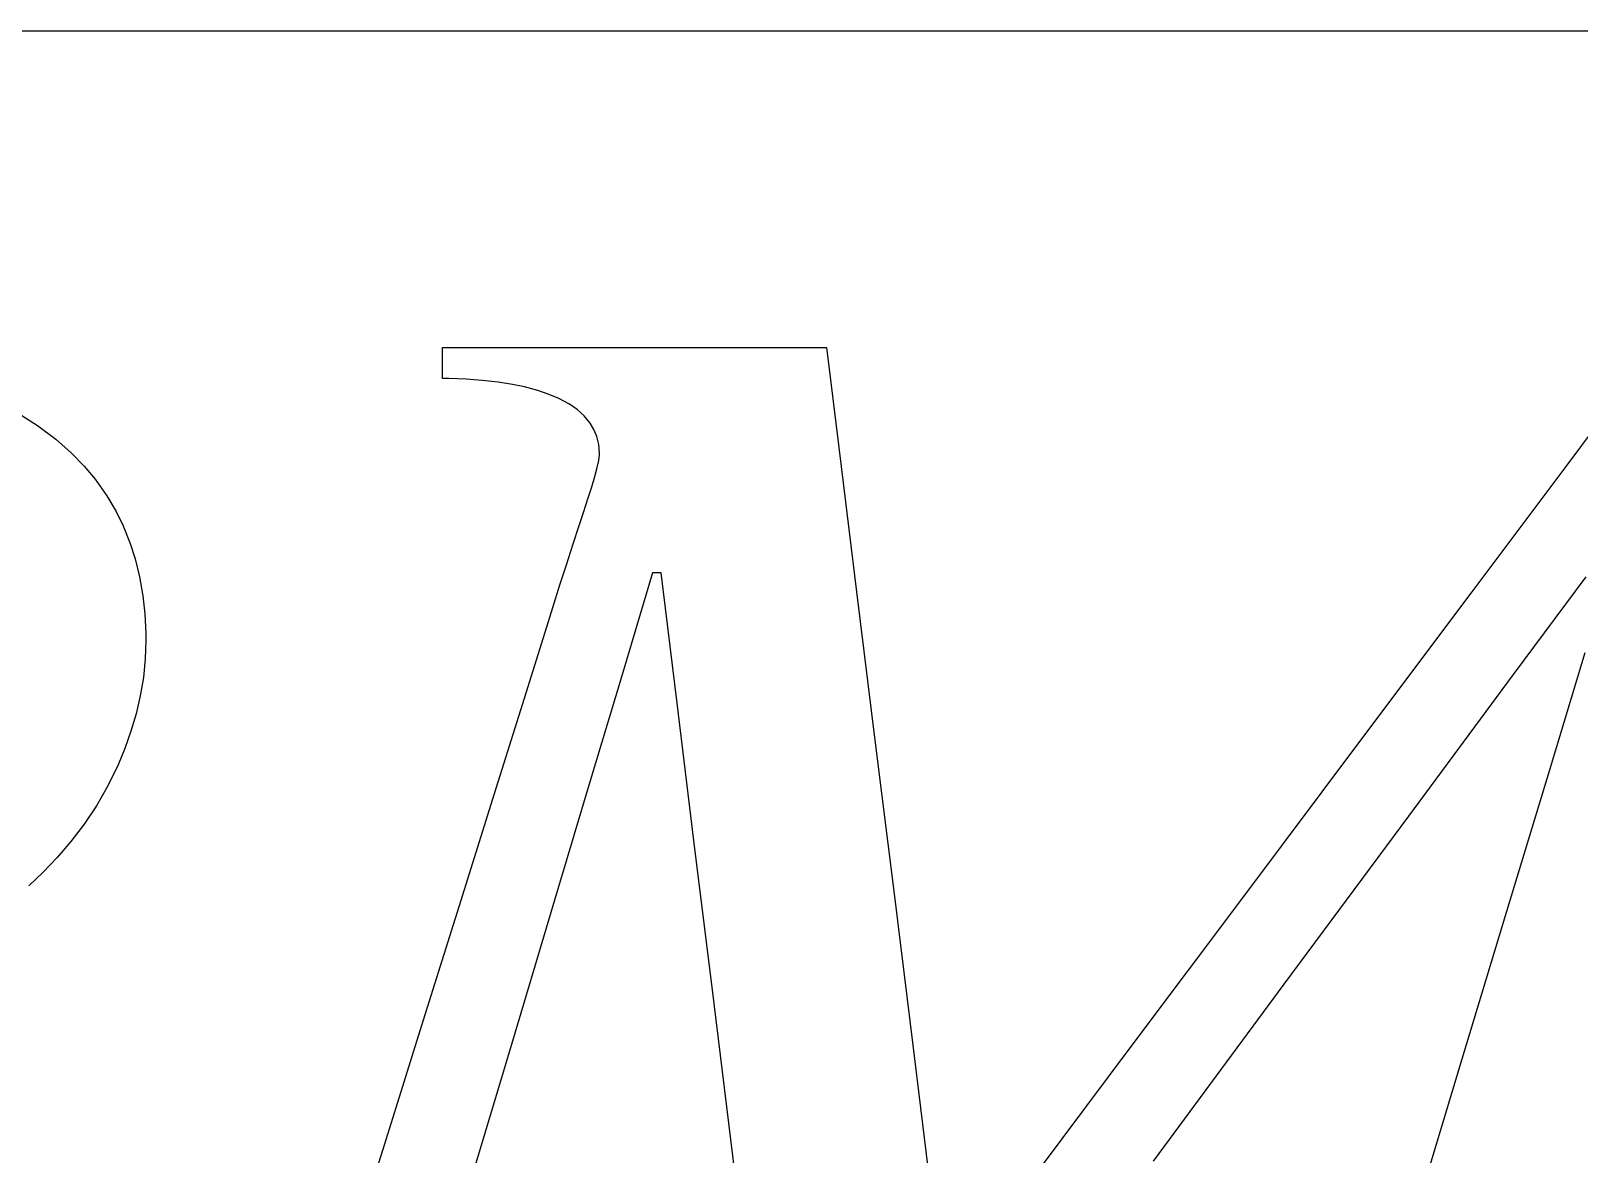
# Model space of a CAD drawing. Header units: millimetres. Extents: x 2335 to 2657, y 96 to 324.
# Drawn here: x 2491.28 to 2503.91, y 105.65 to 114.82 of the extents above; entities that cross this region are included whole.
import ezdxf

# ---------------------------------------------------------------- set-up
doc = ezdxf.new("R2010")
doc.units = ezdxf.units.MM
doc.header["$LTSCALE"] = 10
doc.layers.get('0').update_dxf_attribs({"linetype": 'CONTINUOUS'})
doc.layers.add('AM_4', color=3, linetype='CONTINUOUS', lineweight=25)

msp = doc.modelspace()

# ---------------------------------------------------------------- linework, layer by layer
for points in [[(2493.9386, 105.0042, 0), (2494.1825, 105.7822, 0), (2494.4716, 106.7044, 0), (2494.7758, 107.6748, 0), (2495.0649, 108.5971, 0), (2495.3087, 109.375, 0), (2495.4772, 109.9124, 0), (2495.54, 110.1129, 0), (2495.597, 110.2972, 0), (2495.6473, 110.4548, 0), (2495.7052, 110.6323, 0), (2495.7522, 110.7746, 0), (2495.7899, 110.8886, 0), (2495.8288, 111.0085, 0), (2495.8567, 111.097, 0), (2495.8821, 111.1827, 0), (2495.9019, 111.2571, 0), (2495.914, 111.313, 0), (2495.9199, 111.3581, 0), (2495.9203, 111.3702, 0), (2495.9147, 111.4434, 0), (2495.8989, 111.5088, 0), (2495.8747, 111.567, 0), (2495.8438, 111.6186, 0), (2495.7938, 111.6788, 0), (2495.737, 111.7295, 0), (2495.6759, 111.7721, 0), (2495.5896, 111.8189, 0), (2495.5028, 111.8555, 0), (2495.4184, 111.8839, 0), (2495.3097, 111.9128, 0), (2495.2111, 111.9331, 0), (2495.0932, 111.9517, 0), (2494.9624, 111.9665, 0), (2494.8335, 111.9762, 0), (2494.6909, 111.9822, 0), (2494.6411, 111.9833, 0), (2494.6411, 111.9919, 0), (2494.6411, 112.015, 0), (2494.6411, 112.0484, 0), (2494.6411, 112.0881, 0), (2494.6411, 112.1298, 0), (2494.6411, 112.1695, 0), (2494.6411, 112.2029, 0), (2494.6411, 112.226, 0), (2494.6411, 112.2347, 0), (2494.7484, 112.2347, 0), (2495.036, 112.2347, 0), (2495.4523, 112.2347, 0), (2495.946, 112.2347, 0), (2496.4654, 112.2347, 0), (2496.959, 112.2347, 0), (2497.3754, 112.2347, 0), (2497.663, 112.2347, 0), (2497.7703, 112.2347, 0), (2497.8029, 111.9711, 0), (2497.8903, 111.2648, 0), (2498.0168, 110.2423, 0), (2498.1668, 109.03, 0), (2498.3247, 107.7544, 0), (2498.4747, 106.5421, 0), (2498.6012, 105.5195, 0)], [(2499.4995, 105.5195, 0), (2500.2655, 106.5421, 0), (2501.1736, 107.7544, 0), (2502.1291, 109.03, 0), (2503.0372, 110.2423, 0), (2503.8032, 111.2648, 0), (2504.3323, 111.9711, 0)], [(2491.2092, 111.6809, 0), (2491.3366, 111.5988, 0), (2491.486, 111.4869, 0), (2491.6121, 111.3756, 0), (2491.718, 111.2665, 0), (2491.8064, 111.1607, 0), (2491.9032, 111.024, 0), (2491.9781, 110.8965, 0), (2492.0359, 110.779, 0), (2492.0938, 110.635, 0), (2492.1339, 110.5097, 0), (2492.1696, 110.3651, 0), (2492.1967, 110.21, 0), (2492.2128, 110.0613, 0), (2492.2206, 109.9011, 0), (2492.2211, 109.846, 0), (2492.2157, 109.6948, 0), (2492.2, 109.5435, 0), (2492.1748, 109.3937, 0), (2492.1409, 109.2466, 0), (2492.0989, 109.1032, 0), (2492.0496, 108.9641, 0), (2491.9938, 108.8299, 0), (2491.9098, 108.6581, 0), (2491.8168, 108.4964, 0), (2491.7164, 108.3452, 0), (2491.6099, 108.2045, 0), (2491.4986, 108.074, 0), (2491.3838, 107.9535, 0), (2491.2663, 107.8425, 0)], [(2497.0265, 105.4849, 0), (2496.8544, 106.8831, 0), (2496.6908, 108.2119, 0), (2496.5529, 109.3328, 0), (2496.4576, 110.107, 0), (2496.422, 110.3959, 0), (2496.4196, 110.3959, 0), (2496.4132, 110.3959, 0), (2496.404, 110.3959, 0), (2496.393, 110.3959, 0), (2496.3814, 110.3959, 0), (2496.3705, 110.3959, 0), (2496.3612, 110.3959, 0), (2496.3548, 110.3959, 0), (2496.3524, 110.3959, 0), (2496.2843, 110.1679, 0), (2496.1016, 109.5569, 0), (2495.837, 108.6724, 0), (2495.5235, 107.6237, 0), (2495.1935, 106.5203, 0), (2494.8799, 105.4716, 0)], [(2503.9633, 110.365, 0), (2503.3723, 109.5663, 0), (2502.5166, 108.4099, 0), (2501.5021, 107.0389, 0), (2500.4347, 105.5963, 0)], [(2502.6096, 105.2845, 0), (2502.956, 106.4299, 0), (2503.3204, 107.6351, 0), (2503.6667, 108.7805, 0), (2503.9588, 109.7467, 0)]]:
    msp.add_polyline3d(points)
at = {"layer": 'AM_4'}
msp.add_line((2457.2403, 114.818), (2656.4777, 114.818), dxfattribs=at)

doc.saveas('drawing.dxf')
